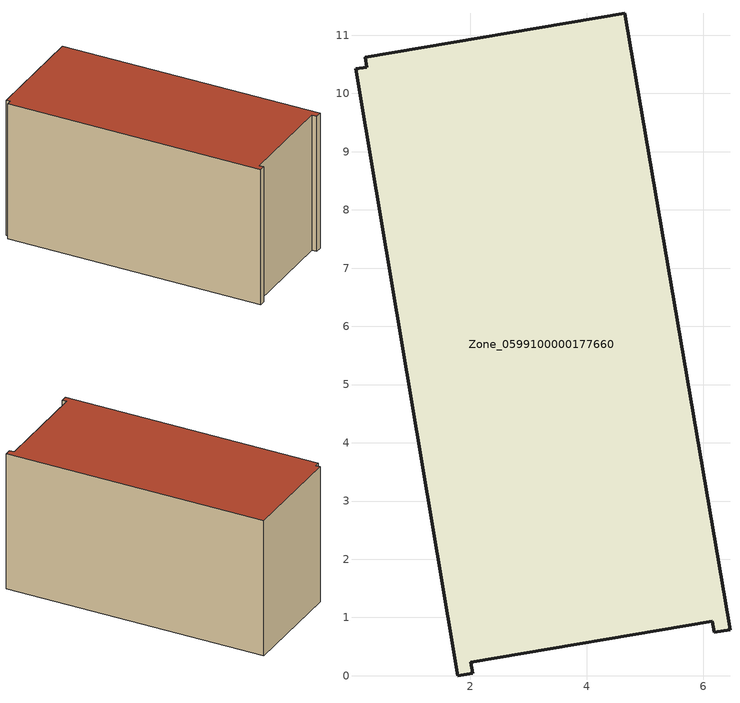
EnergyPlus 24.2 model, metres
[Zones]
Zone_0599100000177660
 floor ground (C_G): 0.03,10.42 0.22,10.45 0.2,10.62 4.65,11.38 6.46,0.79 6.19,0.74 6.16,0.93 2.01,0.23 2.04,0.04 1.79,0 z0
 wall outside (C_F): 0.2,10.62 0.22,10.45 0.03,10.42 1.79,0 2.04,0.04 2.01,0.23 6.16,0.93 6.19,0.74 6.46,0.79 4.65,11.38 0.2,10.62 z0:5.77
 roof outside (C_R): 0.22,10.45 0.03,10.42 1.79,0 2.04,0.04 2.01,0.23 6.16,0.93 6.19,0.74 6.46,0.79 4.65,11.38 0.2,10.62 z5.77
[BUILDING]
Pand.0599100000177660: North Axis=0; Terrain=City; Loads Convergence Tolerance Value=0.04; Temperature Convergence Tolerance Value=0.4; Solar Distribution=FullExterior; Maximum Number of Warmup Days=25; Minimum Number of Warmup Days=1
[Site:Location]
Rotterdam.The.Hague.AP_ZH_NLD Design_Conditions: Latitude=51.96; Longitude=4.45; Time Zone=1; Elevation=-4.5
[SITE:GROUNDTEMPERATURE:BUILDINGSURFACE]
18, 18, 18, 18, 18, 18, 18, 18, 18, 18, 18, 18
[MATERIAL] Thermal Absorptance=0.9; Solar Absorptance=0.7; Visible Absorptance=0.7
Name | Roughness | Thickness | Conductivity | Density | Specific Heat
G.TI.1992-2005 | MediumSmooth | 0.15 | 0.06 | 540 | 1210
F.TI.1992-2005 | Rough | 0.3 | 0.12 | 1920 | 840
R.TI.1992-2005 | MediumRough | 0.2 | 0.08 | 1500 | 1000
[CONSTRUCTION]
C_G: G.TI.1992-2005
C_F: F.TI.1992-2005
C_R: R.TI.1992-2005
[ZONE]
Zone_0599100000177660: Type=1; Multiplier=1; Ceiling Height=Autocalculate; Volume=Autocalculate; Floor Area=autocalculate; Part of Total Floor Area=Yes
[ZONEINFILTRATION:DESIGNFLOWRATE]
Infil_Zone_0599100000177660: Zone or ZoneList or Space or SpaceList=Zone_0599100000177660; Schedule=AlwaysOn; Design Flow Rate Calculation Method=Flow/Area; Flow Rate per Floor Area=0.0015; Constant Term Coefficient=1; Temperature Term Coefficient=0; Velocity Term Coefficient=0; Velocity Squared Term Coefficient=0
[HVACTEMPLATE:ZONE:IDEALLOADSAIRSYSTEM]
Zone_0599100000177660: Maximum Heating Supply Air Temperature=50; Minimum Cooling Supply Air Temperature=13; Maximum Heating Supply Air Humidity Ratio=0.0156; Minimum Cooling Supply Air Humidity Ratio=0.0077; Heating Limit=NoLimit; Cooling Limit=NoLimit; Dehumidification Control Type=ConstantSensibleHeatRatio; Cooling Sensible Heat Ratio=0.7; Dehumidification Setpoint=60; Humidification Control Type=None; Humidification Setpoint=30; Outdoor Air Method=None; Outdoor Air Flow Rate per Person=0.00944; Outdoor Air Flow Rate per Zone Floor Area=0; Outdoor Air Flow Rate per Zone=0; Demand Controlled Ventilation Type=None; Outdoor Air Economizer Type=NoEconomizer; Heat Recovery Type=None; Sensible Heat Recovery Effectiveness=0.7; Latent Heat Recovery Effectiveness=0.65
[ZONECONTROL:THERMOSTAT]
ThermostatControl_Zone_0599100000177660: Zone or ZoneList=Zone_0599100000177660; Control Type Schedule=DualSetpointControlType; Control 1=Thermostat_Zone_0599100000177660; Temperature Difference Between Cutout And Setpoint=0
[THERMOSTATSETPOINT:DUALSETPOINT]
Thermostat_Zone_0599100000177660: Heating Setpoint Temperature Schedule=HeatingSetpoint_Zone_0599100000177660; Cooling Setpoint Temperature Schedule=CoolingSetpoint_Zone_0599100000177660
[SCHEDULE:COMPACT]
HeatingSetpoint_Zone_0599100000177660: Through: 12/31, For: AllDays, Until: 24:00, 21
CoolingSetpoint_Zone_0599100000177660: Through: 12/31, For: AllDays, Until: 24:00, 24
DualSetpointControlType: Through: 12/31, For: AllDays, Until: 24:00, 4
AlwaysOn: Through: 12/31, For: AllDays, Until: 24:00, 1
